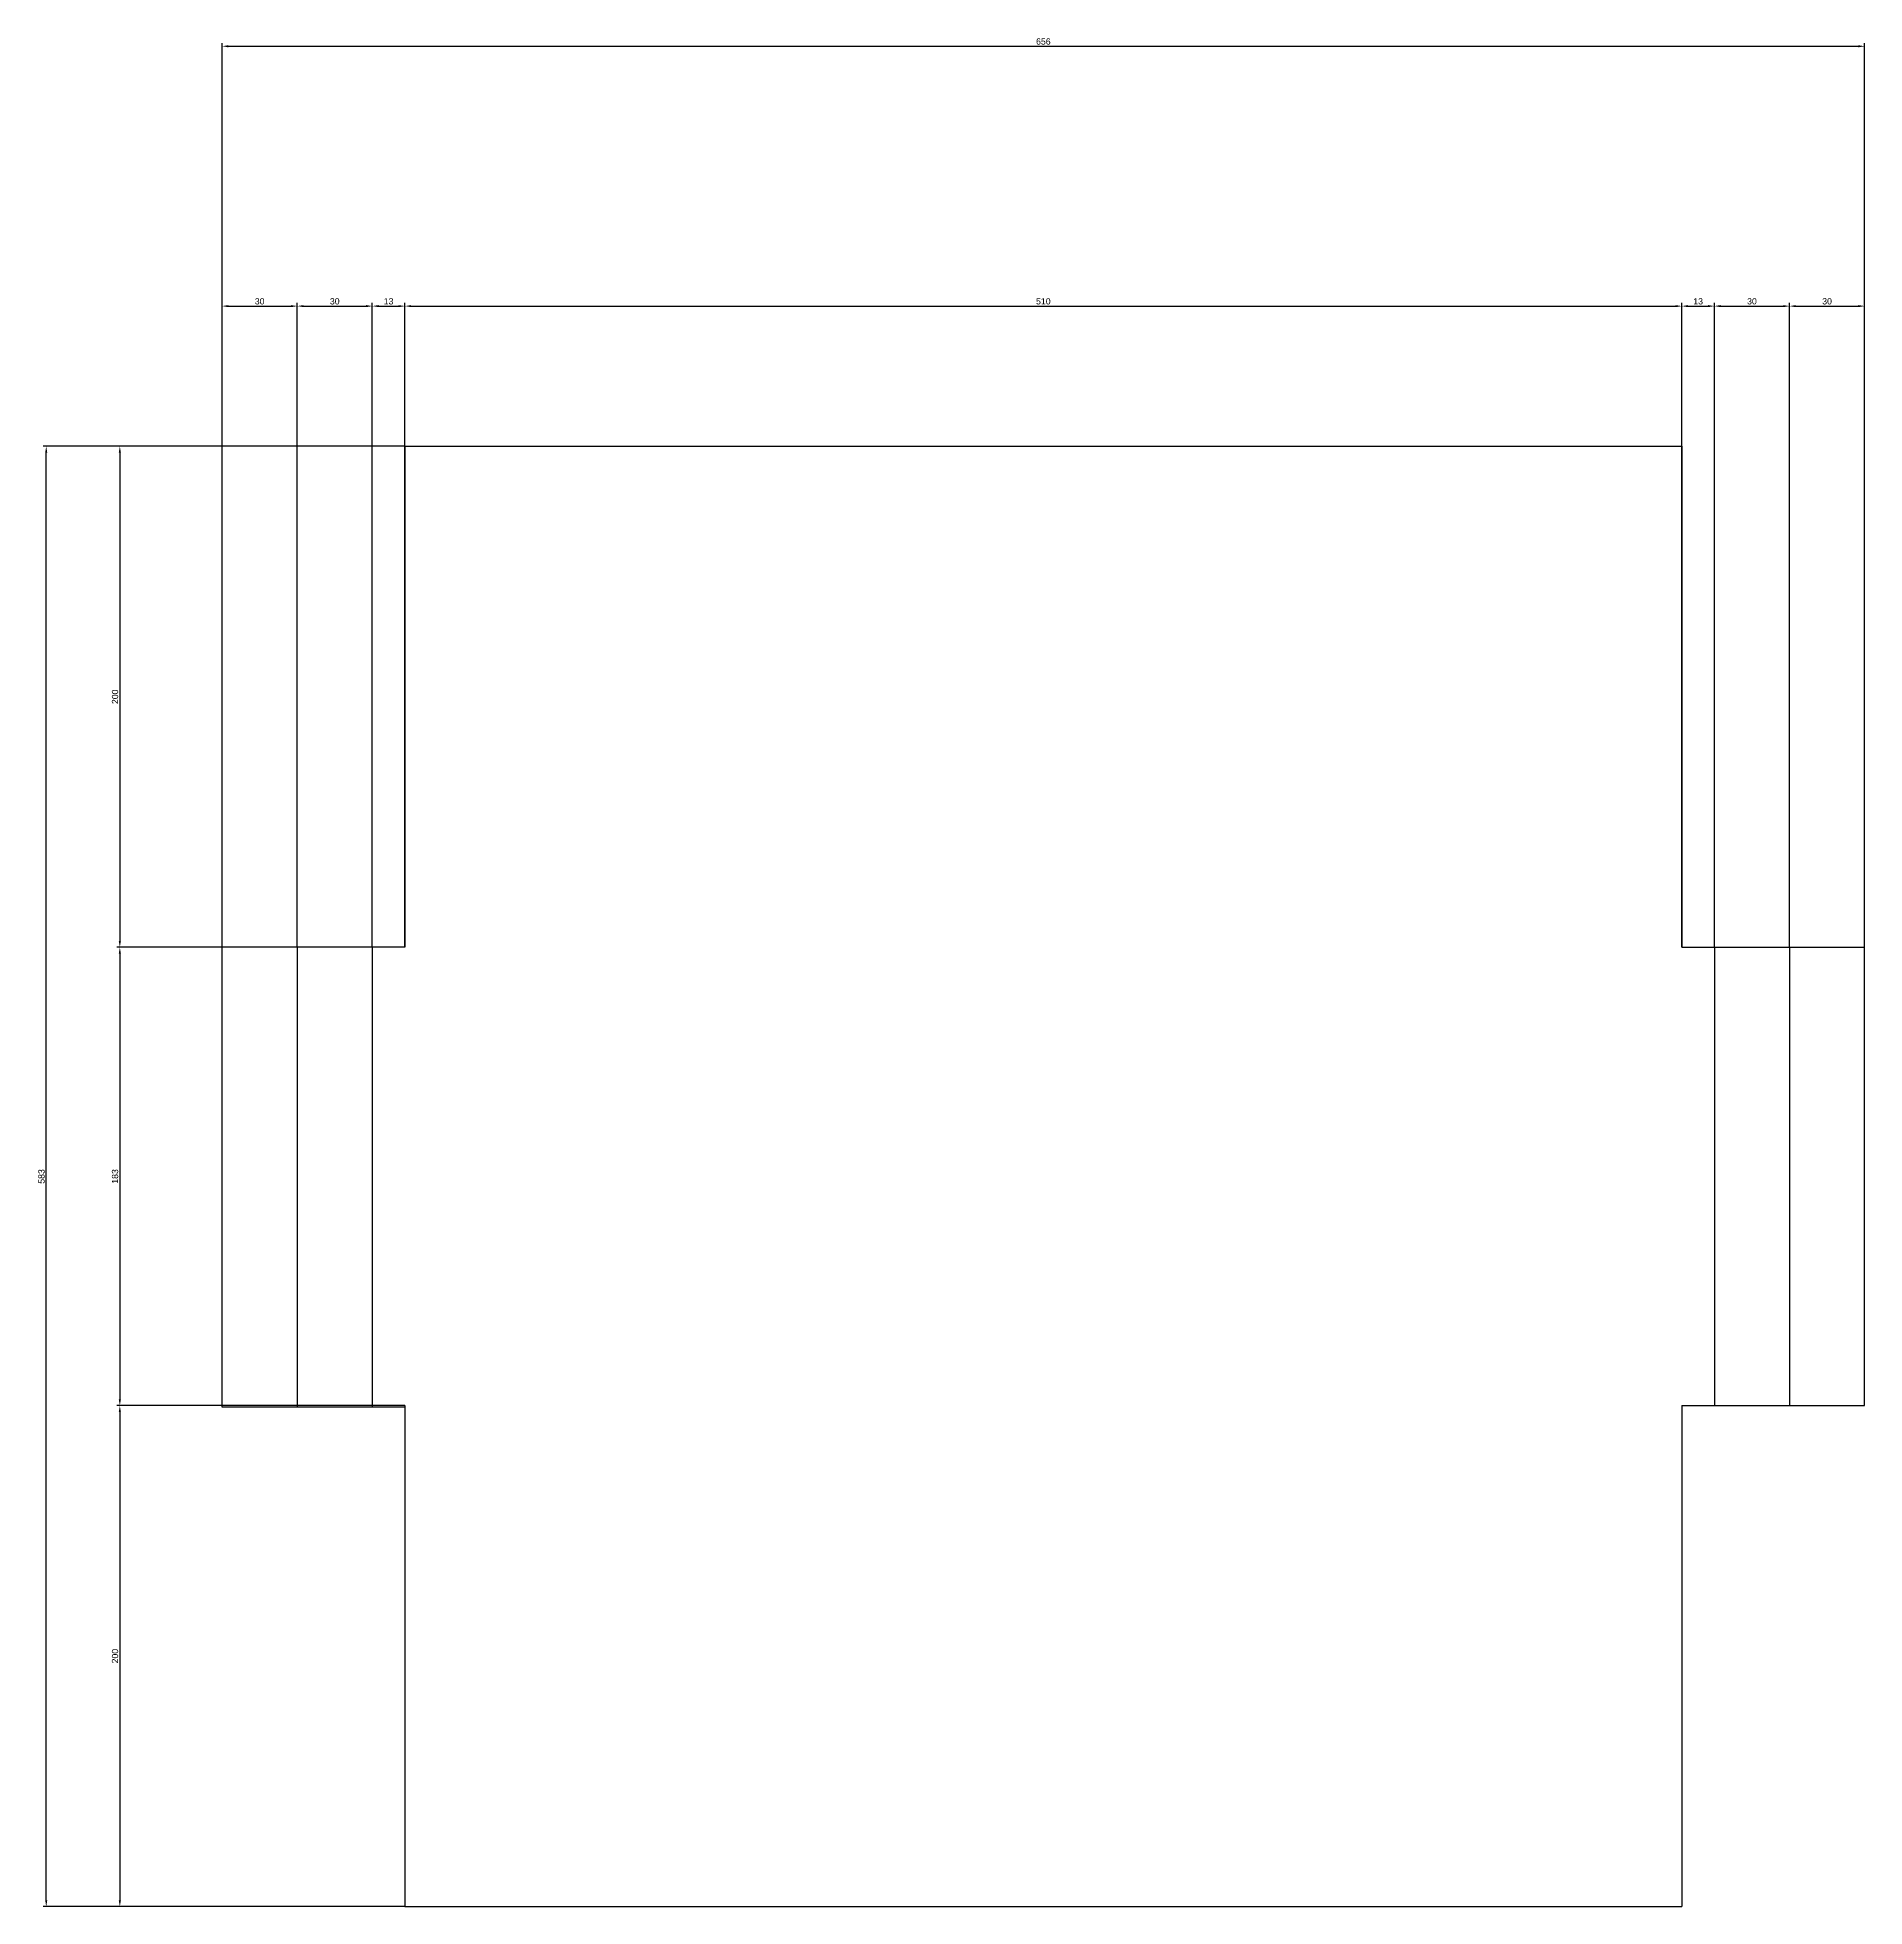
# Model space of a CAD drawing. Extents: x 329 to 1847, y 1453 to 2199.
# Drawn here: x 329 to 1059, y 1453 to 2199 of the extents above; entities that cross this region are included whole.
import ezdxf

# ---------------------------------------------------------------- set-up
doc = ezdxf.new("R2010")
doc.units = 0
doc.layers.get('DEFPOINTS').update_dxf_attribs({"linetype": 'CONTINUOUS'})
doc.layers.add('Linea Costruzione', color=4, linetype='CONTINUOUS')
doc.styles.add('QUOTE', font='arial.ttf')
doc.dimstyles.get("Standard").update_dxf_attribs({"dimscale": 0, "dimtxt": 2.5, "dimasz": 2.5, "dimexe": 1.25, "dimexo": 0, "dimtad": 1, "dimdec": 4, "dimdsep": 46, "dimlunit": 6, "dimtxsty": 'QUOTE', "dimcen": 2.5, "dimclrd": 5, "dimclre": 5, "dimclrt": 1, "dimadec": 0, "dimazin": 0, "dimtfac": 1, "dimtdec": 4, "dimtmove": 0, "dimatfit": 3, "dimfxl": 1, "dimtolj": 1, "dimtzin": 0, "dimarcsym": 0})

# ---------------------------------------------------------------- blocks, each defined once
blk = doc.blocks.new('*D1')
at = {"layer": 'DEFPOINTS', "color": 0, "transparency": 16777216}
for p in [(1059.1, 2195.42), (403.1, 1835.71), (1059.1, 1835.71)]:
    blk.add_point(p, dxfattribs=at)
at = {"layer": 'Linea Costruzione', "color": 5, "lineweight": -2, "transparency": 16777216}
for p, q in [((403.1, 1835.71), (403.1, 2196.67)), ((405.6, 2195.42), (1056.6, 2195.42)), ((1059.1, 1835.71), (1059.1, 2196.67))]:
    blk.add_line(p, q, dxfattribs=at)
at = {"layer": 'Linea Costruzione', "color": 5, "transparency": 16777216}
for points in [[(405.6, 2195.84), (405.6, 2195), (403.1, 2195.42)], [(1056.6, 2195.84), (1056.6, 2195), (1059.1, 2195.42)]]:
    blk.add_solid(points, dxfattribs=at)
at = {"layer": 'Linea Costruzione', "color": 1, "transparency": 16777216, "insert": (731.1, 2197.32), "char_height": 2.5, "attachment_point": 5, "style": 'QUOTE'}
blk.add_mtext('\\A1;656', dxfattribs=at)
blk = doc.blocks.new('*D2')
at = {"layer": 'DEFPOINTS', "color": 0, "transparency": 16777216}
for p in [(986.1, 2091.68), (476.1, 2035.71), (986.1, 2035.71)]:
    blk.add_point(p, dxfattribs=at)
at = {"layer": 'Linea Costruzione', "color": 5, "lineweight": -2, "transparency": 16777216}
for p, q in [((476.1, 2035.71), (476.1, 2092.93)), ((478.6, 2091.68), (983.6, 2091.68)), ((986.1, 2035.71), (986.1, 2092.93))]:
    blk.add_line(p, q, dxfattribs=at)
at = {"layer": 'Linea Costruzione', "color": 5, "transparency": 16777216}
for points in [[(478.6, 2092.09), (478.6, 2091.26), (476.1, 2091.68)], [(983.6, 2092.09), (983.6, 2091.26), (986.1, 2091.68)]]:
    blk.add_solid(points, dxfattribs=at)
at = {"layer": 'Linea Costruzione', "color": 1, "transparency": 16777216, "insert": (731.1, 2093.58), "char_height": 2.5, "attachment_point": 5, "style": 'QUOTE'}
blk.add_mtext('\\A1;510', dxfattribs=at)
blk = doc.blocks.new('*D3')
at = {"layer": 'DEFPOINTS', "color": 0, "transparency": 16777216}
for p in [(999.1, 2091.68), (986.1, 1835.71), (999.1, 1835.71)]:
    blk.add_point(p, dxfattribs=at)
at = {"layer": 'Linea Costruzione', "color": 5, "lineweight": -2, "transparency": 16777216}
for p, q in [((986.1, 1835.71), (986.1, 2092.93)), ((988.6, 2091.68), (996.6, 2091.68)), ((999.1, 1835.71), (999.1, 2092.93))]:
    blk.add_line(p, q, dxfattribs=at)
at = {"layer": 'Linea Costruzione', "color": 5, "transparency": 16777216}
for points in [[(988.6, 2092.09), (988.6, 2091.26), (986.1, 2091.68)], [(996.6, 2092.09), (996.6, 2091.26), (999.1, 2091.68)]]:
    blk.add_solid(points, dxfattribs=at)
at = {"layer": 'Linea Costruzione', "color": 1, "transparency": 16777216, "insert": (992.6, 2093.58), "char_height": 2.5, "attachment_point": 5, "style": 'QUOTE'}
blk.add_mtext('\\A1;13', dxfattribs=at)
blk = doc.blocks.new('*D4')
at = {"layer": 'DEFPOINTS', "color": 0, "transparency": 16777216}
for p in [(1029.1, 2091.68), (999.1, 1835.71), (1029.1, 1835.71)]:
    blk.add_point(p, dxfattribs=at)
at = {"layer": 'Linea Costruzione', "color": 5, "lineweight": -2, "transparency": 16777216}
for p, q in [((999.1, 1835.71), (999.1, 2092.93)), ((1001.6, 2091.68), (1026.6, 2091.68)), ((1029.1, 1835.71), (1029.1, 2092.93))]:
    blk.add_line(p, q, dxfattribs=at)
at = {"layer": 'Linea Costruzione', "color": 5, "transparency": 16777216}
for points in [[(1001.6, 2092.09), (1001.6, 2091.26), (999.1, 2091.68)], [(1026.6, 2092.09), (1026.6, 2091.26), (1029.1, 2091.68)]]:
    blk.add_solid(points, dxfattribs=at)
at = {"layer": 'Linea Costruzione', "color": 1, "transparency": 16777216, "insert": (1014.1, 2093.58), "char_height": 2.5, "attachment_point": 5, "style": 'QUOTE'}
blk.add_mtext('\\A1;30', dxfattribs=at)
blk = doc.blocks.new('*D5')
at = {"layer": 'DEFPOINTS', "color": 0, "transparency": 16777216}
for p in [(1059.1, 2091.68), (1029.1, 1835.71), (1059.1, 1835.71)]:
    blk.add_point(p, dxfattribs=at)
at = {"layer": 'Linea Costruzione', "color": 5, "lineweight": -2, "transparency": 16777216}
for p, q in [((1029.1, 1835.71), (1029.1, 2092.93)), ((1031.6, 2091.68), (1056.6, 2091.68)), ((1059.1, 1835.71), (1059.1, 2092.93))]:
    blk.add_line(p, q, dxfattribs=at)
at = {"layer": 'Linea Costruzione', "color": 5, "transparency": 16777216}
for points in [[(1031.6, 2092.09), (1031.6, 2091.26), (1029.1, 2091.68)], [(1056.6, 2092.09), (1056.6, 2091.26), (1059.1, 2091.68)]]:
    blk.add_solid(points, dxfattribs=at)
at = {"layer": 'Linea Costruzione', "color": 1, "transparency": 16777216, "insert": (1044.1, 2093.58), "char_height": 2.5, "attachment_point": 5, "style": 'QUOTE'}
blk.add_mtext('\\A1;30', dxfattribs=at)
blk = doc.blocks.new('*D7')
at = {"layer": 'DEFPOINTS', "color": 0, "transparency": 16777216}
for p in [(476.1, 2091.68), (463.1, 1835.71), (476.1, 1835.71)]:
    blk.add_point(p, dxfattribs=at)
at = {"layer": 'Linea Costruzione', "color": 5, "lineweight": -2, "transparency": 16777216}
for p, q in [((463.1, 1835.71), (463.1, 2092.93)), ((465.6, 2091.68), (473.6, 2091.68)), ((476.1, 1835.71), (476.1, 2092.93))]:
    blk.add_line(p, q, dxfattribs=at)
at = {"layer": 'Linea Costruzione', "color": 5, "transparency": 16777216}
for points in [[(465.6, 2092.09), (465.6, 2091.26), (463.1, 2091.68)], [(473.6, 2092.09), (473.6, 2091.26), (476.1, 2091.68)]]:
    blk.add_solid(points, dxfattribs=at)
at = {"layer": 'Linea Costruzione', "color": 1, "transparency": 16777216, "insert": (469.6, 2093.58), "char_height": 2.5, "attachment_point": 5, "style": 'QUOTE'}
blk.add_mtext('\\A1;13', dxfattribs=at)
blk = doc.blocks.new('*D8')
at = {"layer": 'DEFPOINTS', "color": 0, "transparency": 16777216}
for p in [(463.1, 2091.68), (433.1, 1835.71), (463.1, 1835.71)]:
    blk.add_point(p, dxfattribs=at)
at = {"layer": 'Linea Costruzione', "color": 5, "lineweight": -2, "transparency": 16777216}
for p, q in [((433.1, 1835.71), (433.1, 2092.93)), ((435.6, 2091.68), (460.6, 2091.68)), ((463.1, 1835.71), (463.1, 2092.93))]:
    blk.add_line(p, q, dxfattribs=at)
at = {"layer": 'Linea Costruzione', "color": 5, "transparency": 16777216}
for points in [[(435.6, 2092.09), (435.6, 2091.26), (433.1, 2091.68)], [(460.6, 2092.09), (460.6, 2091.26), (463.1, 2091.68)]]:
    blk.add_solid(points, dxfattribs=at)
at = {"layer": 'Linea Costruzione', "color": 1, "transparency": 16777216, "insert": (448.1, 2093.58), "char_height": 2.5, "attachment_point": 5, "style": 'QUOTE'}
blk.add_mtext('\\A1;30', dxfattribs=at)
blk = doc.blocks.new('*D9')
at = {"layer": 'DEFPOINTS', "color": 0, "transparency": 16777216}
for p in [(433.1, 2091.68), (403.1, 1835.71), (433.1, 1835.71)]:
    blk.add_point(p, dxfattribs=at)
at = {"layer": 'Linea Costruzione', "color": 5, "lineweight": -2, "transparency": 16777216}
for p, q in [((403.1, 1835.71), (403.1, 2092.93)), ((405.6, 2091.68), (430.6, 2091.68)), ((433.1, 1835.71), (433.1, 2092.93))]:
    blk.add_line(p, q, dxfattribs=at)
at = {"layer": 'Linea Costruzione', "color": 5, "transparency": 16777216}
for points in [[(405.6, 2092.09), (405.6, 2091.26), (403.1, 2091.68)], [(430.6, 2092.09), (430.6, 2091.26), (433.1, 2091.68)]]:
    blk.add_solid(points, dxfattribs=at)
at = {"layer": 'Linea Costruzione', "color": 1, "transparency": 16777216, "insert": (418.1, 2093.58), "char_height": 2.5, "attachment_point": 5, "style": 'QUOTE'}
blk.add_mtext('\\A1;30', dxfattribs=at)
blk = doc.blocks.new('*D10')
at = {"layer": 'DEFPOINTS', "color": 0, "transparency": 16777216}
for p in [(476.1, 2035.71), (362.26, 1835.71), (476.1, 1835.71)]:
    blk.add_point(p, dxfattribs=at)
at = {"layer": 'Linea Costruzione', "color": 5, "lineweight": -2, "transparency": 16777216}
for p, q in [((476.1, 2035.71), (361.01, 2035.71)), ((362.26, 2033.21), (362.26, 1838.21)), ((476.1, 1835.71), (361.01, 1835.71))]:
    blk.add_line(p, q, dxfattribs=at)
at = {"layer": 'Linea Costruzione', "color": 5, "transparency": 16777216}
for points in [[(361.84, 2033.21), (362.68, 2033.21), (362.26, 2035.71)], [(361.84, 1838.21), (362.68, 1838.21), (362.26, 1835.71)]]:
    blk.add_solid(points, dxfattribs=at)
at = {"layer": 'Linea Costruzione', "color": 1, "transparency": 16777216, "insert": (360.36, 1935.71), "char_height": 2.5, "attachment_point": 5, "rotation": 90, "style": 'QUOTE'}
blk.add_mtext('\\A1;200', dxfattribs=at)
blk = doc.blocks.new('*D11')
at = {"layer": 'DEFPOINTS', "color": 0, "transparency": 16777216}
for p in [(476.1, 1652.71), (362.26, 1452.71), (476.1, 1452.71)]:
    blk.add_point(p, dxfattribs=at)
at = {"layer": 'Linea Costruzione', "color": 5, "lineweight": -2, "transparency": 16777216}
for p, q in [((476.1, 1652.71), (361.01, 1652.71)), ((362.26, 1650.21), (362.26, 1455.21)), ((476.1, 1452.71), (361.01, 1452.71))]:
    blk.add_line(p, q, dxfattribs=at)
at = {"layer": 'Linea Costruzione', "color": 5, "transparency": 16777216}
for points in [[(361.84, 1650.21), (362.68, 1650.21), (362.26, 1652.71)], [(361.84, 1455.21), (362.68, 1455.21), (362.26, 1452.71)]]:
    blk.add_solid(points, dxfattribs=at)
at = {"layer": 'Linea Costruzione', "color": 1, "transparency": 16777216, "insert": (360.36, 1552.71), "char_height": 2.5, "attachment_point": 5, "rotation": 90, "style": 'QUOTE'}
blk.add_mtext('\\A1;200', dxfattribs=at)
blk = doc.blocks.new('*D12')
at = {"layer": 'DEFPOINTS', "color": 0, "transparency": 16777216}
for p in [(403.1, 1835.71), (362.26, 1652.71), (403.1, 1652.71)]:
    blk.add_point(p, dxfattribs=at)
at = {"layer": 'Linea Costruzione', "color": 5, "lineweight": -2, "transparency": 16777216}
for p, q in [((403.1, 1835.71), (361.01, 1835.71)), ((362.26, 1833.21), (362.26, 1655.21)), ((403.1, 1652.71), (361.01, 1652.71))]:
    blk.add_line(p, q, dxfattribs=at)
at = {"layer": 'Linea Costruzione', "color": 5, "transparency": 16777216}
for points in [[(361.84, 1833.21), (362.68, 1833.21), (362.26, 1835.71)], [(361.84, 1655.21), (362.68, 1655.21), (362.26, 1652.71)]]:
    blk.add_solid(points, dxfattribs=at)
at = {"layer": 'Linea Costruzione', "color": 1, "transparency": 16777216, "insert": (360.36, 1744.21), "char_height": 2.5, "attachment_point": 5, "rotation": 90, "style": 'QUOTE'}
blk.add_mtext('\\A1;183', dxfattribs=at)
blk = doc.blocks.new('*D13')
at = {"layer": 'DEFPOINTS', "color": 0, "transparency": 16777216}
for p in [(332.87, 2035.71), (362.26, 2035.71), (361.01, 1452.71)]:
    blk.add_point(p, dxfattribs=at)
at = {"layer": 'Linea Costruzione', "color": 5, "lineweight": -2, "transparency": 16777216}
for p, q in [((362.26, 2035.71), (331.62, 2035.71)), ((332.87, 1455.21), (332.87, 2033.21)), ((361.01, 1452.71), (331.62, 1452.71))]:
    blk.add_line(p, q, dxfattribs=at)
at = {"layer": 'Linea Costruzione', "color": 5, "transparency": 16777216}
for points in [[(332.46, 2033.21), (333.29, 2033.21), (332.87, 2035.71)], [(332.46, 1455.21), (333.29, 1455.21), (332.87, 1452.71)]]:
    blk.add_solid(points, dxfattribs=at)
at = {"layer": 'Linea Costruzione', "color": 1, "transparency": 16777216, "insert": (330.97, 1744.21), "char_height": 2.5, "attachment_point": 5, "rotation": 90, "style": 'QUOTE'}
blk.add_mtext('\\A1;583', dxfattribs=at)

msp = doc.modelspace()

# ---------------------------------------------------------------- linework, layer by layer
at = {"layer": 'Linea Costruzione'}
for p, q in [((476.0991, 2035.71365), (986.0991, 2035.71365)), ((476.0991, 2035.71365), (476.0991, 1835.71365)), ((986.0991, 2035.71365), (986.0991, 1835.71365)), ((433.0991, 1835.71365), (403.0991, 1835.71365)), ((403.0991, 1652.14686), (403.0991, 1835.71365)), ((463.0991, 1835.71365), (433.0991, 1835.71365)), ((433.0991, 1835.71365), (433.0991, 1652.14686)), ((476.0991, 1835.71365), (463.0991, 1835.71365)), ((463.0991, 1835.71365), (463.0991, 1652.14686)), ((986.0991, 1835.71365), (999.0991, 1835.71365)), ((999.0991, 1835.71365), (1029.0991, 1835.71365)), ((999.0991, 1835.71365), (999.0991, 1652.71365)), ((1029.0991, 1835.71365), (1059.0991, 1835.71365)), ((1029.0991, 1835.71365), (1029.0991, 1652.71365)), ((1059.0991, 1652.71365), (1059.0991, 1835.71365)), ((433.0991, 1652.14686), (403.0991, 1652.14686)), ((463.0991, 1652.14686), (433.0991, 1652.14686)), ((476.0991, 1652.14686), (463.0991, 1652.14686)), ((476.0991, 1652.71365), (476.0991, 1452.71365)), ((986.0991, 1652.71365), (986.0991, 1452.71365)), ((986.0991, 1652.71365), (999.0991, 1652.71365)), ((999.0991, 1652.71365), (1029.0991, 1652.71365)), ((1029.0991, 1652.71365), (1059.0991, 1652.71365)), ((476.0991, 1452.71365), (986.0991, 1452.71365))]:
    msp.add_line(p, q, dxfattribs=at)

# ---------------------------------------------------------------- dimensions: what is measured, and where the dimension line sits
for base, p1, p2, picture, middle in [((1059.0991, 2195.4209), (403.0991, 1835.71365), (1059.0991, 1835.71365), '*D1', (731.0991, 2197.32233)), ((433.0991, 2091.67565), (403.0991, 1835.71365), (433.0991, 1835.71365), '*D9', (418.0991, 2093.57794)), ((463.0991, 2091.67565), (433.0991, 1835.71365), (463.0991, 1835.71365), '*D8', (448.0991, 2093.57794)), ((476.0991, 2091.67565), (463.0991, 1835.71365), (476.0991, 1835.71365), '*D7', (469.5991, 2093.57794)), ((986.0991, 2091.67565), (476.0991, 2035.71365), (986.0991, 2035.71365), '*D2', (731.0991, 2093.57708)), ((999.0991, 2091.67565), (986.0991, 1835.71365), (999.0991, 1835.71365), '*D3', (992.5991, 2093.57794)), ((1029.0991, 2091.67565), (999.0991, 1835.71365), (1029.0991, 1835.71365), '*D4', (1014.0991, 2093.57794)), ((1059.0991, 2091.67565), (1029.0991, 1835.71365), (1059.0991, 1835.71365), '*D5', (1044.0991, 2093.57794))]:
    dim = msp.add_linear_dim(base=base, p1=p1, p2=p2, dimstyle='Standard', override={"dimscale": 1}, dxfattribs=at)
    dim.commit()
    dim.dimension.update_dxf_attribs({"geometry": picture, "text_midpoint": middle})
for base, p1, p2, picture, middle in [((332.87283, 2035.71365), (361.01088, 1452.71365), (362.26088, 2035.71365), '*D13', (330.97055, 1744.21365)), ((362.26088, 1835.71365), (476.0991, 2035.71365), (476.0991, 1835.71365), '*D10', (360.35945, 1935.71365)), ((362.26088, 1652.71365), (403.0991, 1835.71365), (403.0991, 1652.71365), '*D12', (360.3586, 1744.21365)), ((362.26088, 1452.71365), (476.0991, 1652.71365), (476.0991, 1452.71365), '*D11', (360.35945, 1552.71365))]:
    dim = msp.add_linear_dim(base=base, p1=p1, p2=p2, angle=90, dimstyle='Standard', override={"dimscale": 1}, dxfattribs=at)
    dim.commit()
    dim.dimension.update_dxf_attribs({"geometry": picture, "text_midpoint": middle})

doc.saveas('drawing.dxf')
